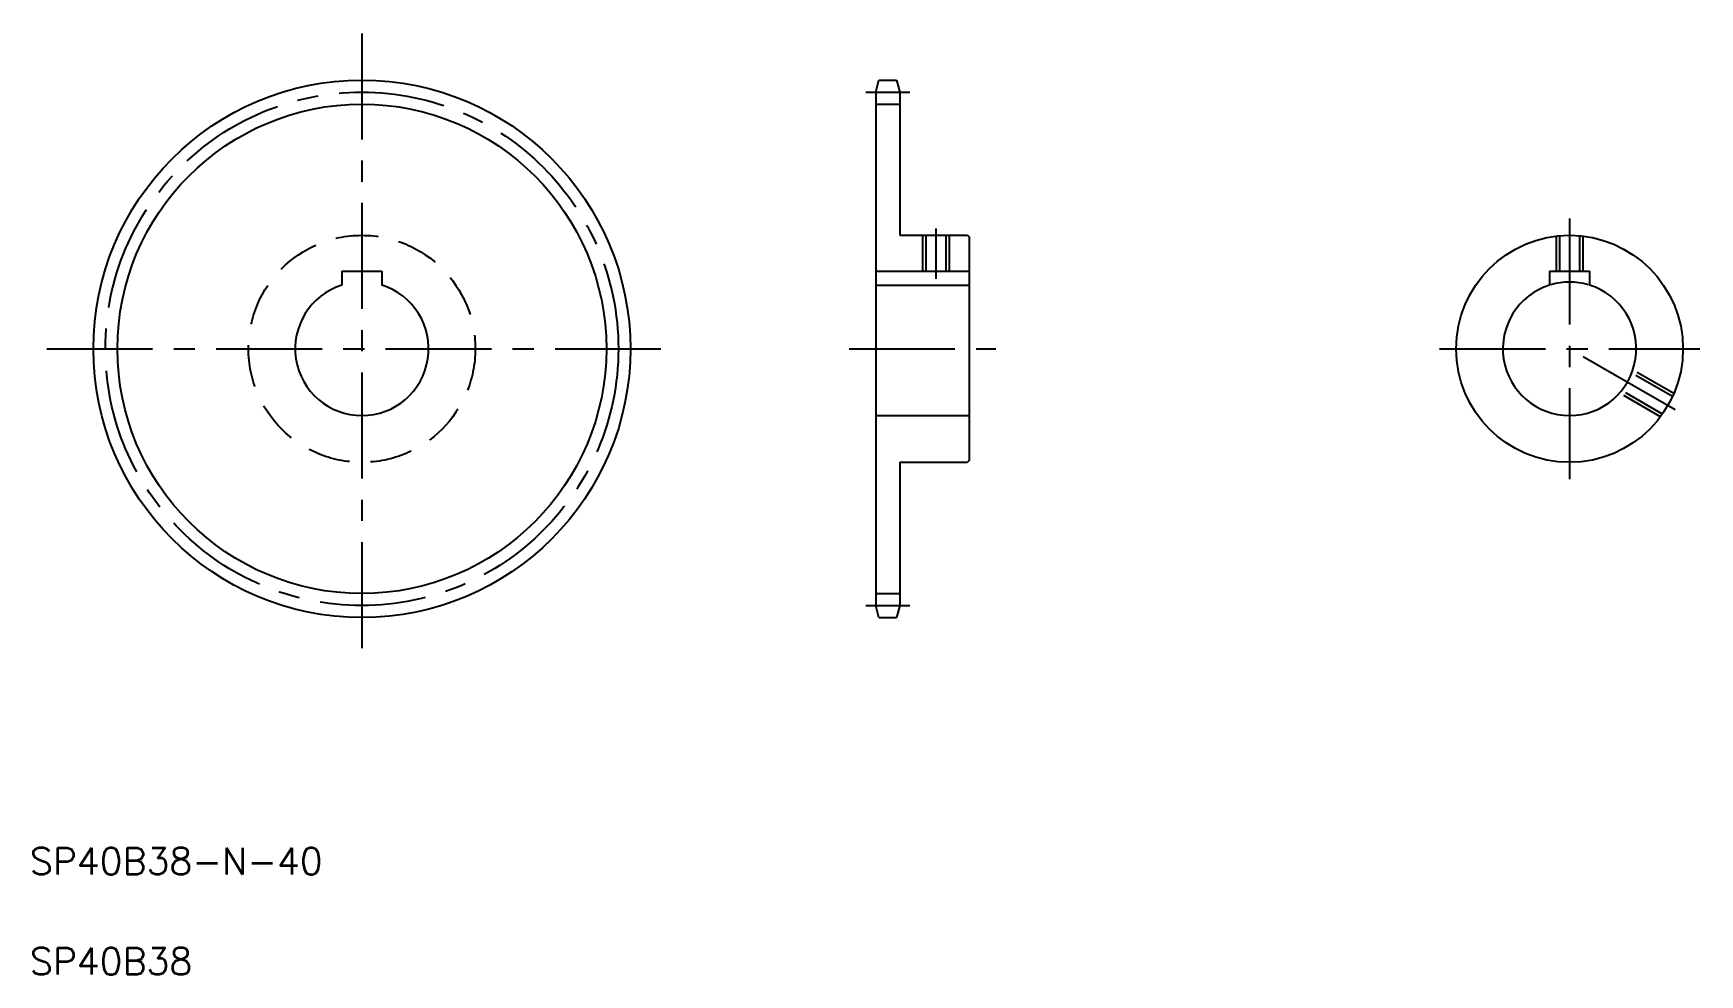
# Model space of a CAD drawing. Extents: x 21 to 521, y 20 to 302.
import ezdxf

# ---------------------------------------------------------------- set-up
doc = ezdxf.new("R2010")
doc.units = 0
doc.linetypes.add('CENTER', pattern=[50.8, 31.75, -6.35, 6.35, -6.35])
doc.linetypes.add('DASHED', pattern=[19.05, 12.7, -6.35])
doc.layers.get('0').update_dxf_attribs({"linetype": 'CONTINUOUS'})
doc.layers.add('CENTER', color=1, linetype='CENTER')
doc.styles.get("Standard").update_dxf_attribs({"font": 'txt', "bigfont": 'BIGFONT'})

msp = doc.modelspace()

# ---------------------------------------------------------------- linework, layer by layer
at = {"color": 7, "linetype": 'CONTINUOUS'}
for p, q in [((273.59, 284.37), (274.55, 287.97)), ((274.55, 287.97), (279.82, 287.97)), ((279.82, 287.97), (280.79, 284.37)), ((273.59, 284.37), (273.59, 130.58)), ((273.59, 280.76), (280.79, 280.76)), ((280.79, 284.37), (280.79, 241.47)), ((280.79, 241.47), (301.09, 241.47)), ((288.59, 241.47), (288.59, 230.77)), ((294.59, 241.47), (294.59, 230.77)), ((301.09, 241.47), (301.59, 240.97)), ((301.59, 240.97), (301.59, 173.97)), ((113.53, 230.77), (125.53, 230.77)), ((113.53, 230.77), (113.53, 226.55)), ((125.53, 230.77), (125.53, 226.55)), ((273.59, 230.77), (301.59, 230.77)), ((475.59, 230.77), (487.59, 230.77)), ((475.59, 230.77), (475.59, 226.55)), ((487.59, 230.77), (487.59, 226.55)), ((273.59, 226.55), (301.59, 226.55)), ((273.59, 187.47), (301.59, 187.47)), ((280.79, 173.47), (301.09, 173.47)), ((280.79, 173.47), (280.79, 130.58)), ((285.86, 173.47), (285.86, 173.47)), ((290.94, 173.47), (290.94, 173.47)), ((301.59, 173.97), (301.09, 173.47)), ((273.59, 134.18), (280.79, 134.18)), ((274.55, 126.97), (273.59, 130.58)), ((280.79, 130.58), (279.82, 126.97)), ((274.55, 126.97), (279.82, 126.97))]:
    msp.add_line(p, q, dxfattribs=at)
at = {"color": 3, "linetype": 'CONTINUOUS'}
for p, q in [((287.59, 241.47), (287.59, 230.77)), ((295.59, 241.47), (295.59, 230.77))]:
    msp.add_line(p, q, dxfattribs=at)
at = {"color": 3, "linetype": 'DASHED'}
for p, q in [((477.59, 241.24), (477.59, 230.77)), ((478.59, 241.34), (478.59, 230.77)), ((484.59, 241.34), (484.59, 230.77)), ((485.59, 241.24), (485.59, 230.77)), ((512.42, 193.14), (500.21, 200.18)), ((512.83, 194.06), (500.56, 201.14)), ((509.42, 187.94), (497.21, 194.99)), ((508.83, 187.13), (496.56, 194.21))]:
    msp.add_line(p, q, dxfattribs=at)
at = {"color": 7, "linetype": 'CONTINUOUS'}
for centre, radius in [((119.53, 207.47), 80.5), ((481.59, 207.47), 34)]:
    msp.add_circle(centre, radius, dxfattribs=at)
at = {"color": 3, "linetype": 'CONTINUOUS'}
msp.add_circle((119.53, 207.47), 73.29, dxfattribs=at)
at = {"color": 3, "linetype": 'DASHED'}
msp.add_circle((119.53, 207.47), 34, dxfattribs=at)
at = {"color": 7, "linetype": 'CONTINUOUS'}
for centre in [(119.53, 207.47), (481.59, 207.47)]:
    msp.add_arc(centre, 20, 107.4576, 72.5424, dxfattribs=at)
at = {"color": 3, "linetype": 'CONTINUOUS'}
msp.add_arc((481.59, 207.47), 20, 73.7398, 106.2602, dxfattribs=at)
at = {"layer": 'CENTER', "color": 1, "linetype": 'CENTER'}
for p, q in [((119.53, 301.97), (119.53, 112.97)), ((270.59, 284.37), (283.79, 284.37)), ((481.59, 246.47), (481.59, 168.47)), ((291.59, 243.47), (291.59, 228.47)), ((25.03, 207.47), (214.03, 207.47)), ((265.59, 207.47), (309.59, 207.47)), ((442.59, 207.47), (520.59, 207.47)), ((513.2, 189.22), (481.59, 207.47)), ((270.59, 130.58), (283.79, 130.58))]:
    msp.add_line(p, q, dxfattribs=at)
msp.add_circle((119.53, 207.47), 76.89, dxfattribs=at)

# ---------------------------------------------------------------- texts
at = {"color": 7, "linetype": 'CONTINUOUS'}
for s, p in [('SP40B38-N-40', (20, 50)), ('SP40B38', (20, 20))]:
    msp.add_text(s, height=8, dxfattribs=at).set_placement(p)

doc.saveas('drawing.dxf')
